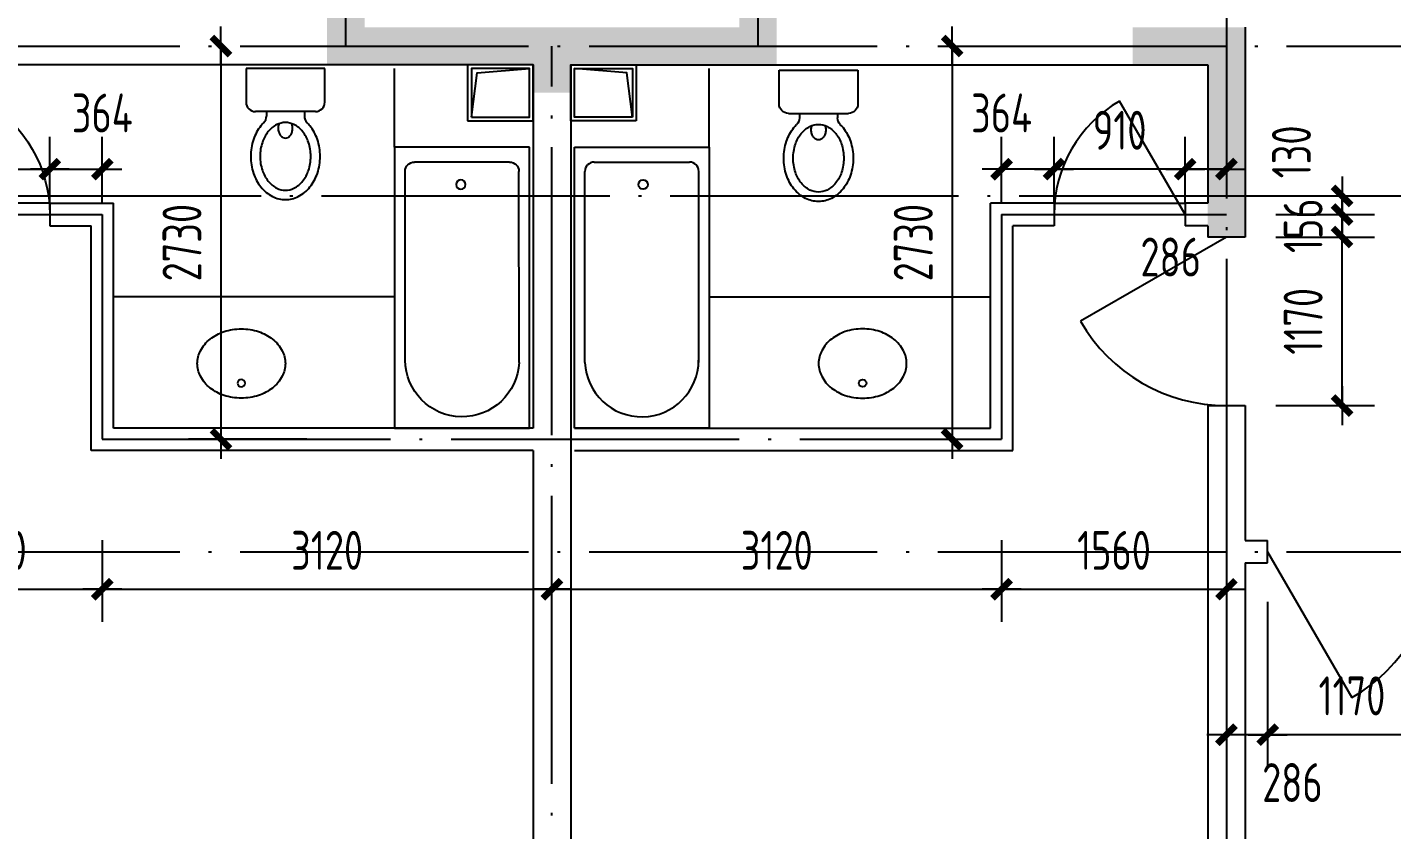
# Model space of a CAD drawing. Extents: x -726032 to 135930, y -151624 to 587044.
# Drawn here: x -427720 to -418253, y 411954 to 417524 of the extents above; entities that cross this region are included whole.
import ezdxf
from ezdxf.enums import TextEntityAlignment as Align

# ---------------------------------------------------------------- set-up
doc = ezdxf.new("R2010")
doc.units = 0
doc.header["$LTSCALE"] = 1000
doc.header["$MEASUREMENT"] = 0
doc.linetypes.add('DOTE', pattern=[2.42, 2, -0.2, 0.02, -0.2])
doc.layers.get('0').update_dxf_attribs({"linetype": 'CONTINUOUS'})
doc.layers.get('DEFPOINTS').update_dxf_attribs({"color": 1, "linetype": 'CONTINUOUS'})
for name, color, linetype in [('COLUMN', 170, 'CONTINUOUS'), ('DOTE', 8, 'DOTE'), ('GROUND', 45, 'CONTINUOUS'), ('LVTRY', 6, 'CONTINUOUS'), ('PUB_DIM', 245, 'CONTINUOUS'), ('WALL', 255, 'CONTINUOUS'), ('WINDOW', 155, 'CONTINUOUS'), ('WINDOW_TEXT', 7, 'CONTINUOUS')]:
    doc.layers.add(name, color=color, linetype=linetype)
doc.styles.add('DIM_FONT', font='isocp.shx', dxfattribs={"width": 0.8})
doc.styles.add('SIMPLEX', font='SIMPLEX.SHX')
doc.dimstyles.new('DIMA', dxfattribs={"dimtxt": 300, "dimasz": 1, "dimexe": 250, "dimexo": 300, "dimgap": 150, "dimtad": 1, "dimdec": 0, "dimzin": 0, "dimdsep": 46, "dimtxsty": 'DIM_FONT', "dimcen": 0.09, "dimse1": 1, "dimclrt": 142, "dimadec": 0, "dimazin": 0, "dimtfac": 1, "dimtdec": 0, "dimtix": 1, "dimtmove": 2, "dimatfit": 3, "dimfxl": 1, "dimtolj": 1, "dimtzin": 0, "dimarcsym": 0})
doc.dimstyles.new('DIMB', dxfattribs={"dimtxt": 300, "dimasz": 1, "dimexe": 250, "dimexo": 300, "dimgap": 150, "dimtad": 1, "dimdec": 0, "dimzin": 0, "dimdsep": 46, "dimtxsty": 'DIM_FONT', "dimcen": 0.09, "dimse2": 1, "dimclrt": 142, "dimadec": 0, "dimazin": 0, "dimtfac": 1, "dimtdec": 0, "dimtix": 1, "dimtmove": 2, "dimatfit": 3, "dimfxl": 1, "dimtolj": 1, "dimtzin": 0, "dimarcsym": 0})
doc.dimstyles.new('DIMN', dxfattribs={"dimtxt": 300, "dimasz": 1, "dimexe": 250, "dimexo": 300, "dimgap": 150, "dimtad": 1, "dimdec": 0, "dimzin": 0, "dimdsep": 46, "dimtxsty": 'DIM_FONT', "dimcen": 0.09, "dimclrt": 142, "dimadec": 0, "dimazin": 0, "dimtfac": 1, "dimtdec": 0, "dimtix": 1, "dimtmove": 2, "dimatfit": 3, "dimfxl": 1, "dimtolj": 1, "dimtzin": 0, "dimarcsym": 0})

# ---------------------------------------------------------------- blocks, each defined once
blk = doc.blocks.new('_DIMX')
blk.add_line((-150, 0), (150, 0))
at = {"const_width": 50}
blk.add_lwpolyline([(-70, -70), (70, 70)], dxfattribs=at)
blk = doc.blocks.new('*D494')
at = {"layer": 'DEFPOINTS', "color": 0, "transparency": 16777216}
for p in [(-419399.9, 414493.8), (-420959.9, 414233.8), (-419399.9, 413623.1)]:
    blk.add_point(p, dxfattribs=at)
at = {"layer": 'PUB_DIM', "color": 0, "lineweight": -2, "transparency": 16777216}
for p, q in [((-419399.9, 414223.8), (-419399.9, 413398.1)), ((-420959.9, 413963.8), (-420959.9, 413398.1)), ((-420959, 413623.1), (-419400.8, 413623.1))]:
    blk.add_line(p, q, dxfattribs=at)
at = {"layer": 'PUB_DIM', "color": 0, "lineweight": -2, "transparency": 16777216, "xscale": 0.9, "yscale": 0.9, "zscale": 0.9, "rotation": 180}
blk.add_blockref('_DIMX', (-420959.9, 413623.1), dxfattribs=at)
at = {"layer": 'PUB_DIM', "color": 0, "lineweight": -2, "transparency": 16777216, "xscale": 0.9, "yscale": 0.9, "zscale": 0.9}
blk.add_blockref('_DIMX', (-419399.9, 413623.1), dxfattribs=at)
at = {"layer": 'PUB_DIM', "color": 142, "transparency": 16777216, "insert": (-420179.9, 413893.1), "char_height": 270, "attachment_point": 5, "style": 'DIM_FONT'}
blk.add_mtext('\\A1;1560', dxfattribs=at)
blk = doc.blocks.new('*D1725')
at = {"layer": 'DEFPOINTS', "color": 0, "transparency": 16777216}
for p in [(-420595.9, 416539.2), (-420595.9, 416028.3), (-419685.9, 416028.3)]:
    blk.add_point(p, dxfattribs=at)
at = {"layer": 'PUB_DIM', "color": 0, "lineweight": -2, "transparency": 16777216}
for p, q in [((-420595.9, 416298.3), (-420595.9, 416764.2)), ((-419686.8, 416539.2), (-420595, 416539.2))]:
    blk.add_line(p, q, dxfattribs=at)
at = {"layer": 'PUB_DIM', "color": 0, "lineweight": -2, "transparency": 16777216, "xscale": 0.9, "yscale": 0.9, "zscale": 0.9, "rotation": 180}
blk.add_blockref('_DIMX', (-420595.9, 416539.2), dxfattribs=at)
at = {"layer": 'PUB_DIM', "color": 0, "lineweight": -2, "transparency": 16777216, "xscale": 0.9, "yscale": 0.9, "zscale": 0.9}
blk.add_blockref('_DIMX', (-419685.9, 416539.2), dxfattribs=at)
at = {"layer": 'PUB_DIM', "color": 142, "transparency": 16777216, "insert": (-420140.9, 416809.2), "char_height": 270, "attachment_point": 5, "style": 'DIM_FONT'}
blk.add_mtext('\\A1;910', dxfattribs=at)
blk = doc.blocks.new('*D1726')
at = {"layer": 'DEFPOINTS', "color": 0, "transparency": 16777216}
for p in [(-420959.9, 416539.2), (-420959.9, 416028.3), (-420595.9, 416028.3)]:
    blk.add_point(p, dxfattribs=at)
at = {"layer": 'PUB_DIM', "color": 0, "lineweight": -2, "transparency": 16777216}
for p, q in [((-420959.9, 416298.3), (-420959.9, 416764.2)), ((-420596.8, 416539.2), (-420959, 416539.2))]:
    blk.add_line(p, q, dxfattribs=at)
at = {"layer": 'PUB_DIM', "color": 0, "lineweight": -2, "transparency": 16777216, "xscale": 0.9, "yscale": 0.9, "zscale": 0.9, "rotation": 180}
blk.add_blockref('_DIMX', (-420959.9, 416539.2), dxfattribs=at)
at = {"layer": 'PUB_DIM', "color": 0, "lineweight": -2, "transparency": 16777216, "xscale": 0.9, "yscale": 0.9, "zscale": 0.9}
blk.add_blockref('_DIMX', (-420595.9, 416539.2), dxfattribs=at)
at = {"layer": 'PUB_DIM', "color": 142, "transparency": 16777216, "insert": (-420959.9, 416929.2), "char_height": 270, "attachment_point": 5, "style": 'DIM_FONT'}
blk.add_mtext('\\A1;364', dxfattribs=at)
blk = doc.blocks.new('_DBLK')
blk.add_line((-0.5, 0), (0, -0.866))
blk.add_arc((-0.5, 0), 1, 300, 0)
at = {"layer": 'WINDOW_TEXT', "style": 'SIMPLEX', "flags": 9}
blk.add_attdef('A', text='', height=1, dxfattribs=at).set_placement((0, 1.5), align=Align.MIDDLE)
blk = doc.blocks.new('_LV4')
blk.add_lwpolyline([(0, -520, 0.078966), (92.3, -505.3, 0.088152), (166.2, -465.8, 0.105269), (218.1, -403.4, 0.121685), (235, -335, 0.121685), (218.1, -266.6, 0.105269), (166.2, -204.2, 0.088152), (92.3, -164.7, 0.078966), (0, -150, 0.078966), (-92.3, -164.7, 0.088152), (-166.2, -204.2, 0.105269), (-218.1, -266.6, 0.121685), (-235, -335, 0.121685), (-218.1, -403.4, 0.105269), (-166.2, -465.8, 0.088152), (-92.3, -505.3, 0.078966)], format="xyb", close=True)
blk.add_circle((0, -230), 20)
blk = doc.blocks.new('*D2179')
at = {"layer": 'DEFPOINTS', "color": 0, "transparency": 16777216}
for p in [(-422169.9, 417394), (-422169.9, 414664), (-421302.9, 414664)]:
    blk.add_point(p, dxfattribs=at)
at = {"layer": 'PUB_DIM', "color": 0, "lineweight": -2, "transparency": 16777216}
for p, q in [((-421302.9, 417393.1), (-421302.9, 414664.9)), ((-421899.9, 414664), (-421077.9, 414664))]:
    blk.add_line(p, q, dxfattribs=at)
at = {"layer": 'PUB_DIM', "color": 0, "lineweight": -2, "transparency": 16777216, "xscale": 0.9, "yscale": 0.9, "zscale": 0.9}
for p, rotation in [((-421302.9, 417394), 90), ((-421302.9, 414664), 270)]:
    blk.add_blockref('_DIMX', p, dxfattribs=dict(at, rotation=rotation))
at = {"layer": 'PUB_DIM', "color": 142, "transparency": 16777216, "insert": (-421572.9, 416029), "char_height": 270, "attachment_point": 5, "rotation": 90, "style": 'DIM_FONT'}
blk.add_mtext('\\A1;2730', dxfattribs=at)
blk = doc.blocks.new('_LV29')
for p, q in [((-360, 0), (360, 0)), ((-360, -1500), (-360, 0)), ((360, 0), (360, -1500)), ((-304.2, -1149.3), (-304.1, -130)), ((-254.1, -80), (254.1, -80)), ((304.2, -1149.3), (304.1, -130)), ((360, -1500), (-360, -1500))]:
    blk.add_line(p, q)
blk.add_circle((6.2, -200), 25)
for centre, radius, start, end in [((-254.1, -130), 50, 90, 179.99558), ((254.1, -130), 50, 0.00442, 90), ((-0.7, -1136.2), 303.8, 182.45444, 359.74723)]:
    blk.add_arc(centre, radius, start, end)
blk = doc.blocks.new('*D941')
at = {"layer": 'DEFPOINTS', "color": 0, "transparency": 16777216}
for p in [(-428759.9, 414493.8), (-427199.9, 414233.8), (-427199.9, 413623.1)]:
    blk.add_point(p, dxfattribs=at)
at = {"layer": 'PUB_DIM', "color": 0, "lineweight": -2, "transparency": 16777216}
for p, q in [((-428759.9, 414223.8), (-428759.9, 413398.1)), ((-427199.9, 413963.8), (-427199.9, 413398.1)), ((-428759, 413623.1), (-427200.8, 413623.1))]:
    blk.add_line(p, q, dxfattribs=at)
at = {"layer": 'PUB_DIM', "color": 0, "lineweight": -2, "transparency": 16777216, "xscale": 0.9, "yscale": 0.9, "zscale": 0.9, "rotation": 180}
blk.add_blockref('_DIMX', (-428759.9, 413623.1), dxfattribs=at)
at = {"layer": 'PUB_DIM', "color": 0, "lineweight": -2, "transparency": 16777216, "xscale": 0.9, "yscale": 0.9, "zscale": 0.9}
blk.add_blockref('_DIMX', (-427199.9, 413623.1), dxfattribs=at)
at = {"layer": 'PUB_DIM', "color": 142, "transparency": 16777216, "insert": (-427979.9, 413893.1), "char_height": 270, "attachment_point": 5, "style": 'DIM_FONT'}
blk.add_mtext('\\A1;1560', dxfattribs=at)
blk = doc.blocks.new('*D2189')
at = {"layer": 'DEFPOINTS', "color": 0, "transparency": 16777216}
for p in [(-427563.8, 416539.2), (-428473.8, 416028.3), (-427563.8, 416028.3)]:
    blk.add_point(p, dxfattribs=at)
at = {"layer": 'PUB_DIM', "color": 0, "lineweight": -2, "transparency": 16777216}
for p, q in [((-427563.8, 416298.3), (-427563.8, 416764.2)), ((-428472.9, 416539.2), (-427564.7, 416539.2))]:
    blk.add_line(p, q, dxfattribs=at)
at = {"layer": 'PUB_DIM', "color": 0, "lineweight": -2, "transparency": 16777216, "xscale": 0.9, "yscale": 0.9, "zscale": 0.9, "rotation": 180}
blk.add_blockref('_DIMX', (-428473.8, 416539.2), dxfattribs=at)
at = {"layer": 'PUB_DIM', "color": 0, "lineweight": -2, "transparency": 16777216, "xscale": 0.9, "yscale": 0.9, "zscale": 0.9}
blk.add_blockref('_DIMX', (-427563.8, 416539.2), dxfattribs=at)
at = {"layer": 'PUB_DIM', "color": 142, "transparency": 16777216, "insert": (-428018.8, 416809.2), "char_height": 270, "attachment_point": 5, "style": 'DIM_FONT'}
blk.add_mtext('\\A1;910', dxfattribs=at)
blk = doc.blocks.new('*D2192')
at = {"layer": 'DEFPOINTS', "color": 0, "transparency": 16777216}
for p in [(-427199.8, 416539.2), (-427563.8, 416028.3), (-427199.8, 416028.3)]:
    blk.add_point(p, dxfattribs=at)
at = {"layer": 'PUB_DIM', "color": 0, "lineweight": -2, "transparency": 16777216}
for p, q in [((-427199.8, 416298.3), (-427199.8, 416764.2)), ((-427562.9, 416539.2), (-427200.7, 416539.2))]:
    blk.add_line(p, q, dxfattribs=at)
at = {"layer": 'PUB_DIM', "color": 0, "lineweight": -2, "transparency": 16777216, "xscale": 0.9, "yscale": 0.9, "zscale": 0.9, "rotation": 180}
blk.add_blockref('_DIMX', (-427563.8, 416539.2), dxfattribs=at)
at = {"layer": 'PUB_DIM', "color": 0, "lineweight": -2, "transparency": 16777216, "xscale": 0.9, "yscale": 0.9, "zscale": 0.9}
blk.add_blockref('_DIMX', (-427199.8, 416539.2), dxfattribs=at)
at = {"layer": 'PUB_DIM', "color": 142, "transparency": 16777216, "insert": (-427199.9, 416929.2), "char_height": 270, "attachment_point": 5, "style": 'DIM_FONT'}
blk.add_mtext('\\A1;364', dxfattribs=at)
blk = doc.blocks.new('_LV5')
for p, q in [((210.1, 0), (-210.1, 0)), ((-210.1, 0), (-210.1, -180)), ((210.1, -180), (210.1, 0)), ((160.1, -230), (-160.1, -230)), ((-101.4, -230), (-101.4, -254.3)), ((101.4, -230), (101.4, -254.1))]:
    blk.add_line(p, q)
blk.add_lwpolyline([(-135.1, -469.4, 0.080312), (-123, -544.2, 0.089014), (-91.8, -601.5, 0.104918), (-45.6, -639.3, 0.119812), (0.1, -650.4, 0.119812), (45.8, -639.3, 0.104918), (92, -601.5, 0.089014), (123.2, -544.2, 0.080312), (135.3, -469.4, 0.080312), (123.2, -394.6, 0.089014), (92, -337.3, 0.104918), (45.8, -299.5, 0.119812), (0.1, -288.4, 0.119812), (-45.6, -299.5, 0.104918), (-91.8, -337.3, 0.089014), (-123, -394.6, 0.080312)], format="xyb", close=True)
for points in [[(-38.7, -318.5, 0.073567), (-35.6, -339.5, 0.084454), (-27.4, -356, 0.10642), (-14.1, -367.8, 0.129709), (0, -371.5, 0.129709), (14.1, -367.8, 0.10642), (27.4, -356, 0.084454), (35.6, -339.5, 0.073567), (38.7, -318.5, 0.073567), (35.6, -297.5, 0.014016), (34.7, -294.6, 0.10642)], [(-34.7, -294.7, 0.013578), (-35.6, -297.5, 0.073567), (-38.7, -318.5, 0.073567)]]:
    blk.add_lwpolyline(points, format="xyb")
for centre, radius, start, end in [((-160.1, -180), 50, 180, 270), ((160.1, -180), 50, 270, 0), ((20.4, -427.3), 193.8, 134.81437, 141.28635), ((-151.4, -254.3), 50, 314.81437, 0), ((151.4, -254.1), 50, 180, 225.25549), ((-20.2, -427.3), 193.8, 38.71365, 45.25549), ((52.2, -452.8), 234.6, 141.28635, 161.63333), ((-52, -452.8), 234.6, 18.36667, 38.71365), ((102.3, -469.4), 287.4, 161.63333, 180), ((-102.1, -469.4), 287.4, 0, 18.36667), ((102.3, -469.4), 287.4, 180, 198.36667), ((-102.1, -469.4), 287.4, 341.63333, 0), ((52.2, -486), 234.6, 198.36667, 218.71365), ((-52, -486), 234.6, 321.28635, 341.63333), ((20.4, -511.6), 193.8, 218.71365, 242.67141), ((-20.2, -511.6), 193.8, 297.32859, 321.28635), ((0.1, -550.8), 149.6, 242.67141, 270), ((0.1, -550.8), 149.6, 270, 297.32859)]:
    blk.add_arc(centre, radius, start, end)
blk = doc.blocks.new('*D2196')
at = {"layer": 'DEFPOINTS', "color": 0, "transparency": 16777216}
for p in [(-425509.9, 417394), (-426376.9, 414664), (-425509.9, 414664)]:
    blk.add_point(p, dxfattribs=at)
at = {"layer": 'PUB_DIM', "color": 0, "lineweight": -2, "transparency": 16777216}
for p, q in [((-426376.9, 417393.1), (-426376.9, 414664.9)), ((-425779.9, 414664), (-426601.9, 414664))]:
    blk.add_line(p, q, dxfattribs=at)
at = {"layer": 'PUB_DIM', "color": 0, "lineweight": -2, "transparency": 16777216, "xscale": 0.9, "yscale": 0.9, "zscale": 0.9}
for p, rotation in [((-426376.9, 417394), 90), ((-426376.9, 414664), 270)]:
    blk.add_blockref('_DIMX', p, dxfattribs=dict(at, rotation=rotation))
at = {"layer": 'PUB_DIM', "color": 142, "transparency": 16777216, "insert": (-426646.9, 416029), "char_height": 270, "attachment_point": 5, "rotation": 90, "style": 'DIM_FONT'}
blk.add_mtext('\\A1;2730', dxfattribs=at)
blk = doc.blocks.new('*D3684')
at = {"layer": 'DEFPOINTS', "color": 0, "transparency": 16777216}
for p in [(-427199.9, 414233.8), (-424079.9, 414233.8), (-424079.9, 413623.1)]:
    blk.add_point(p, dxfattribs=at)
at = {"layer": 'PUB_DIM', "color": 0, "lineweight": -2, "transparency": 16777216}
for p, q in [((-427199.9, 413963.8), (-427199.9, 413398.1)), ((-427199, 413623.1), (-424080.8, 413623.1))]:
    blk.add_line(p, q, dxfattribs=at)
at = {"layer": 'PUB_DIM', "color": 0, "lineweight": -2, "transparency": 16777216, "xscale": 0.9, "yscale": 0.9, "zscale": 0.9, "rotation": 180}
blk.add_blockref('_DIMX', (-427199.9, 413623.1), dxfattribs=at)
at = {"layer": 'PUB_DIM', "color": 0, "lineweight": -2, "transparency": 16777216, "xscale": 0.9, "yscale": 0.9, "zscale": 0.9}
blk.add_blockref('_DIMX', (-424079.9, 413623.1), dxfattribs=at)
at = {"layer": 'PUB_DIM', "color": 142, "transparency": 16777216, "insert": (-425639.9, 413893.1), "char_height": 270, "attachment_point": 5, "style": 'DIM_FONT'}
blk.add_mtext('\\A1;3120', dxfattribs=at)
blk = doc.blocks.new('*D2204')
at = {"layer": 'DEFPOINTS', "color": 0, "transparency": 16777216}
for p in [(-424079.9, 414233.8), (-420959.9, 414233.8), (-420959.9, 413623.1)]:
    blk.add_point(p, dxfattribs=at)
at = {"layer": 'PUB_DIM', "color": 0, "lineweight": -2, "transparency": 16777216}
for p, q in [((-420959.9, 413963.8), (-420959.9, 413398.1)), ((-424079, 413623.1), (-420960.8, 413623.1))]:
    blk.add_line(p, q, dxfattribs=at)
at = {"layer": 'PUB_DIM', "color": 0, "lineweight": -2, "transparency": 16777216, "xscale": 0.9, "yscale": 0.9, "zscale": 0.9, "rotation": 180}
blk.add_blockref('_DIMX', (-424079.9, 413623.1), dxfattribs=at)
at = {"layer": 'PUB_DIM', "color": 0, "lineweight": -2, "transparency": 16777216, "xscale": 0.9, "yscale": 0.9, "zscale": 0.9}
blk.add_blockref('_DIMX', (-420959.9, 413623.1), dxfattribs=at)
at = {"layer": 'PUB_DIM', "color": 142, "transparency": 16777216, "insert": (-422519.9, 413893.1), "char_height": 270, "attachment_point": 5, "style": 'DIM_FONT'}
blk.add_mtext('\\A1;3120', dxfattribs=at)
blk = doc.blocks.new('*D2643')
at = {"layer": 'DEFPOINTS', "color": 0, "transparency": 16777216}
for p in [(-419399.9, 413806), (-419113.9, 413806), (-419399.9, 412613.1)]:
    blk.add_point(p, dxfattribs=at)
at = {"layer": 'PUB_DIM', "color": 0, "lineweight": -2, "transparency": 16777216}
for p, q in [((-419399.9, 413536), (-419399.9, 412388.1)), ((-419114.8, 412613.1), (-419399, 412613.1))]:
    blk.add_line(p, q, dxfattribs=at)
at = {"layer": 'PUB_DIM', "color": 0, "lineweight": -2, "transparency": 16777216, "xscale": 0.9, "yscale": 0.9, "zscale": 0.9, "rotation": 180}
blk.add_blockref('_DIMX', (-419399.9, 412613.1), dxfattribs=at)
at = {"layer": 'PUB_DIM', "color": 0, "lineweight": -2, "transparency": 16777216, "xscale": 0.9, "yscale": 0.9, "zscale": 0.9}
blk.add_blockref('_DIMX', (-419113.9, 412613.1), dxfattribs=at)
at = {"layer": 'PUB_DIM', "color": 142, "transparency": 16777216, "insert": (-418942.3, 412281.2), "char_height": 270, "attachment_point": 5, "style": 'DIM_FONT'}
blk.add_mtext('\\A1;286', dxfattribs=at)
blk = doc.blocks.new('*D2644')
at = {"layer": 'DEFPOINTS', "color": 0, "transparency": 16777216}
for p in [(-419685.9, 416539.2), (-419685.9, 416028.3), (-419399.9, 416028.3)]:
    blk.add_point(p, dxfattribs=at)
at = {"layer": 'PUB_DIM', "color": 0, "lineweight": -2, "transparency": 16777216}
for p, q in [((-419685.9, 416298.3), (-419685.9, 416764.2)), ((-419400.8, 416539.2), (-419685, 416539.2))]:
    blk.add_line(p, q, dxfattribs=at)
at = {"layer": 'PUB_DIM', "color": 0, "lineweight": -2, "transparency": 16777216, "xscale": 0.9, "yscale": 0.9, "zscale": 0.9, "rotation": 180}
blk.add_blockref('_DIMX', (-419685.9, 416539.2), dxfattribs=at)
at = {"layer": 'PUB_DIM', "color": 0, "lineweight": -2, "transparency": 16777216, "xscale": 0.9, "yscale": 0.9, "zscale": 0.9}
blk.add_blockref('_DIMX', (-419399.9, 416539.2), dxfattribs=at)
at = {"layer": 'PUB_DIM', "color": 142, "transparency": 16777216, "insert": (-419786.7, 415929.1), "char_height": 270, "attachment_point": 5, "style": 'DIM_FONT'}
blk.add_mtext('\\A1;286', dxfattribs=at)
blk = doc.blocks.new('*D1401')
at = {"layer": 'DEFPOINTS', "color": 0, "transparency": 16777216}
for p in [(-419327.8, 416068), (-418597.6, 416068), (-419327.8, 414898)]:
    blk.add_point(p, dxfattribs=at)
at = {"layer": 'PUB_DIM', "color": 0, "lineweight": -2, "transparency": 16777216}
for p, q in [((-419057.8, 416068), (-418372.6, 416068)), ((-418597.6, 414898.9), (-418597.6, 416067.1)), ((-419057.8, 414898), (-418372.6, 414898))]:
    blk.add_line(p, q, dxfattribs=at)
at = {"layer": 'PUB_DIM', "color": 0, "lineweight": -2, "transparency": 16777216, "xscale": 0.9, "yscale": 0.9, "zscale": 0.9}
for p, rotation in [((-418597.6, 416068), 90), ((-418597.6, 414898), 270)]:
    blk.add_blockref('_DIMX', p, dxfattribs=dict(at, rotation=rotation))
at = {"layer": 'PUB_DIM', "color": 142, "transparency": 16777216, "insert": (-418867.6, 415483), "char_height": 270, "attachment_point": 5, "rotation": 90, "style": 'DIM_FONT'}
blk.add_mtext('\\A1;1170', dxfattribs=at)
blk = doc.blocks.new('*D2646')
at = {"layer": 'DEFPOINTS', "color": 0, "transparency": 16777216}
for p in [(-419113.9, 413806), (-417943.9, 413806), (-419113.9, 412613.1)]:
    blk.add_point(p, dxfattribs=at)
at = {"layer": 'PUB_DIM', "color": 0, "lineweight": -2, "transparency": 16777216}
for p, q in [((-419113.9, 413536), (-419113.9, 412388.1)), ((-417944.8, 412613.1), (-419113, 412613.1))]:
    blk.add_line(p, q, dxfattribs=at)
at = {"layer": 'PUB_DIM', "color": 0, "lineweight": -2, "transparency": 16777216, "xscale": 0.9, "yscale": 0.9, "zscale": 0.9, "rotation": 180}
blk.add_blockref('_DIMX', (-419113.9, 412613.1), dxfattribs=at)
at = {"layer": 'PUB_DIM', "color": 0, "lineweight": -2, "transparency": 16777216, "xscale": 0.9, "yscale": 0.9, "zscale": 0.9}
blk.add_blockref('_DIMX', (-417943.9, 412613.1), dxfattribs=at)
at = {"layer": 'PUB_DIM', "color": 142, "transparency": 16777216, "insert": (-418528.9, 412883.1), "char_height": 270, "attachment_point": 5, "style": 'DIM_FONT'}
blk.add_mtext('\\A1;1170', dxfattribs=at)
blk = doc.blocks.new('*D1402')
at = {"layer": 'DEFPOINTS', "color": 0, "transparency": 16777216}
for p in [(-419327.8, 416354), (-418597.6, 416354), (-419327.8, 416224)]:
    blk.add_point(p, dxfattribs=at)
at = {"layer": 'PUB_DIM', "color": 0, "lineweight": -2, "transparency": 16777216}
for p, q in [((-419057.8, 416354), (-418372.6, 416354)), ((-418597.6, 416354.9), (-418597.6, 416355.8)), ((-418597.6, 416224), (-418597.6, 416354)), ((-419057.8, 416224), (-418372.6, 416224)), ((-418597.6, 416223.1), (-418597.6, 416222.2))]:
    blk.add_line(p, q, dxfattribs=at)
at = {"layer": 'PUB_DIM', "color": 0, "lineweight": -2, "transparency": 16777216, "xscale": 0.9, "yscale": 0.9, "zscale": 0.9}
for p, rotation in [((-418597.6, 416354), 270), ((-418597.6, 416224), 90)]:
    blk.add_blockref('_DIMX', p, dxfattribs=dict(at, rotation=rotation))
at = {"layer": 'PUB_DIM', "color": 142, "transparency": 16777216, "insert": (-418948.6, 416659.3), "char_height": 270, "attachment_point": 5, "rotation": 90, "style": 'DIM_FONT'}
blk.add_mtext('\\A1;130', dxfattribs=at)
blk = doc.blocks.new('*D2647')
at = {"layer": 'DEFPOINTS', "color": 0, "transparency": 16777216}
for p in [(-419327.8, 416224), (-418597.6, 416224), (-419327.8, 416068)]:
    blk.add_point(p, dxfattribs=at)
at = {"layer": 'PUB_DIM', "color": 0, "lineweight": -2, "transparency": 16777216}
for p, q in [((-419057.8, 416224), (-418372.6, 416224)), ((-418597.6, 416224.9), (-418597.6, 416225.8)), ((-418597.6, 416068), (-418597.6, 416224)), ((-418597.6, 416067.1), (-418597.6, 416066.2))]:
    blk.add_line(p, q, dxfattribs=at)
at = {"layer": 'PUB_DIM', "color": 0, "lineweight": -2, "transparency": 16777216, "xscale": 0.9, "yscale": 0.9, "zscale": 0.9}
for p, rotation in [((-418597.6, 416224), 270), ((-418597.6, 416068), 90)]:
    blk.add_blockref('_DIMX', p, dxfattribs=dict(at, rotation=rotation))
at = {"layer": 'PUB_DIM', "color": 142, "transparency": 16777216, "insert": (-418867.6, 416146), "char_height": 270, "attachment_point": 5, "rotation": 90, "style": 'DIM_FONT'}
blk.add_mtext('\\A1;156', dxfattribs=at)

msp = doc.modelspace()

# ---------------------------------------------------------------- linework, layer by layer
at = {"layer": 'COLUMN'}
for points in [[(-425639.9, 417264), (-425639.9, 420514), (-425379.9, 417524), (-425379.9, 420254)], [(-422519.9, 417264), (-422519.9, 420514), (-422779.9, 417524), (-422779.9, 420254)], [(-425639.9, 417264), (-425379.9, 417524), (-422519.9, 417264), (-422779.9, 417524)], [(-420049.9, 417524.4), (-420049.9, 417264), (-419269.9, 417524), (-419529.9, 417264)], [(-419529.9, 417264), (-419529.9, 416068), (-419269.9, 417524), (-419269.9, 416068)], [(-424209.9, 417264), (-424209.9, 417069), (-423949.9, 417264), (-423949.9, 417069)]]:
    msp.add_solid(points, dxfattribs=at)
at = {"layer": 'DOTE'}
for p, q in [((-419399.9, 432855.9), (-419399.9, 405011.9)), ((-425509.9, 417394), (-425509.9, 420384)), ((-422649.9, 417394), (-422649.9, 420384)), ((-481902.2, 417394), (-412270.4, 417394)), ((-424079.9, 405011.9), (-424079.9, 417394)), ((-481338.6, 416354), (-412270.4, 416354)), ((-428759.9, 416224), (-427199.9, 416224)), ((-427199.9, 416224), (-427199.9, 414664)), ((-420959.9, 416224), (-419399.9, 416224)), ((-420959.9, 416224), (-420959.9, 414664)), ((-427199.9, 414664), (-420959.9, 414664)), ((-481902.2, 413884), (-412270.4, 413884))]:
    msp.add_line(p, q, dxfattribs=at)
at = {"layer": 'GROUND'}
for p, q in [((-427563.9, 416302), (-428473.9, 416302)), ((-420595.9, 416302), (-419685.9, 416302))]:
    msp.add_line(p, q, dxfattribs=at)
at = {"layer": 'LVTRY'}
for p, q in [((-425171.9, 416692), (-425171.9, 417238)), ((-422987.9, 416692), (-422987.9, 417238)), ((-425167.5, 415652), (-427121.9, 415652)), ((-422987.9, 415652), (-421037.9, 415652))]:
    msp.add_line(p, q, dxfattribs=at)
for points in [[(-424664.9, 416874), (-424209.9, 416874), (-424209.9, 417264), (-424664.9, 417264)], [(-424638.9, 416900), (-424235.9, 416900), (-424235.9, 417238), (-424638.9, 417238)], [(-423494.9, 416874), (-423949.9, 416874), (-423949.9, 417264), (-423494.9, 417264)], [(-423520.9, 416900), (-423923.9, 416900), (-423923.9, 417238), (-423520.9, 417238)]]:
    msp.add_lwpolyline(points, close=True, dxfattribs=at)
for points in [[(-424638.9, 416900), (-424598.8, 417207.7), (-424235.9, 417238)], [(-423520.9, 416900), (-423560.9, 417207.7), (-423923.9, 417238)]]:
    msp.add_lwpolyline(points, dxfattribs=at)
at = {"layer": 'WALL'}
for p, q in [((-419269.9, 417524), (-419269.9, 416068)), ((-424209.9, 417264), (-428629.9, 417264)), ((-424209.9, 417264), (-424209.9, 414742)), ((-423949.9, 417264), (-419529.9, 417264)), ((-423949.9, 417264), (-423949.9, 408710)), ((-419529.9, 417264), (-419529.9, 416302)), ((-427563.9, 416302), (-427563.9, 416146)), ((-427563.9, 416302), (-427121.9, 416302)), ((-427121.9, 414742), (-427121.9, 416302)), ((-421037.9, 414742), (-421037.9, 416302)), ((-420595.9, 416302), (-421037.9, 416302)), ((-420595.9, 416302), (-420595.9, 416146)), ((-419529.9, 416302), (-419685.9, 416302)), ((-419685.9, 416302), (-419685.9, 416146)), ((-427563.9, 416146), (-427277.9, 416146)), ((-427277.9, 414586), (-427277.9, 416146)), ((-420881.9, 414586), (-420881.9, 416146)), ((-420595.9, 416146), (-420881.9, 416146)), ((-419529.9, 416146), (-419685.9, 416146)), ((-419529.9, 416146), (-419529.9, 416068)), ((-419269.9, 416068), (-419529.9, 416068)), ((-419529.9, 414898), (-419529.9, 408710)), ((-419529.9, 414898), (-419269.9, 414898)), ((-419269.9, 414898), (-419269.9, 413962)), ((-424209.9, 414742), (-427121.9, 414742)), ((-423923.9, 414742), (-421037.9, 414742)), ((-424209.9, 414586), (-427277.9, 414586)), ((-424209.9, 414586), (-424209.9, 408710)), ((-423923.9, 414586), (-420881.9, 414586)), ((-419269.9, 413962), (-419113.9, 413962)), ((-419113.9, 413806), (-419113.9, 413962)), ((-419269.9, 413806), (-419269.9, 408710)), ((-419269.9, 413806), (-419113.9, 413806))]:
    msp.add_line(p, q, dxfattribs=at)

# ---------------------------------------------------------------- block references
at = {"layer": 'LVTRY'}
for name, p, xscale, yscale, zscale in [('_LV5', (-425929.4, 417238), 1.299999999999272, 1.299999999999272, 1.299999999999272), ('_LV5', (-422230.4, 417225.2), -1.299999999999272, 1.30000000000291, 1.3), ('_LV29', (-424703.9, 416692), -1.299999999999272, 1.30000000000291, 1.3), ('_LV29', (-423455.9, 416692), 1.299999999999272, 1.299999999999272, 1.299999999999272)]:
    msp.add_blockref(name, p, dxfattribs=dict(at, xscale=xscale, yscale=yscale, zscale=zscale))
at = {"layer": 'LVTRY', "rotation": 180}
for p, xscale, yscale, zscale in [((-426235.3, 414754.6), -1.299999999999272, 1.30000000000291, 1.3), ((-421924.4, 414754.6), 1.299999999999272, 1.299999999999272, 1.299999999999272)]:
    msp.add_blockref('_LV4', p, dxfattribs=dict(at, xscale=xscale, yscale=yscale, zscale=zscale))
at = {"layer": 'WINDOW', "yscale": -910, "zscale": 910}
for p, xscale in [((-428018.9, 416224), 910), ((-420140.9, 416224), -910)]:
    msp.add_blockref('_DBLK', p, dxfattribs=dict(at, xscale=xscale))
at = {"layer": 'WINDOW', "xscale": -1170, "yscale": -1170, "zscale": 1170}
for p, rotation in [((-419399.9, 415483), 90), ((-418528.9, 413884), 180)]:
    msp.add_blockref('_DBLK', p, dxfattribs=dict(at, rotation=rotation))

# ---------------------------------------------------------------- dimensions: what is measured, and where the dimension line sits
at = {"layer": 'PUB_DIM'}
for base, p1, p2, angle, picture, middle in [((-426376.9, 414664), (-425509.9, 417394), (-425509.9, 414664), 90, '*D2196', (-426646.9, 416029)), ((-421302.9, 414664), (-422169.9, 417394), (-422169.9, 414664), 270, '*D2179', (-421572.9, 416029))]:
    dim = msp.add_linear_dim(base=base, p1=p1, p2=p2, angle=angle, dimstyle='DIMA', override={"dimscale": 0.9, "dimblk1": '_DIMX', "dimblk2": '_DIMX', "dimsah": 1}, dxfattribs=at)
    dim.commit()
    dim.dimension.update_dxf_attribs({"geometry": picture, "text_midpoint": middle})
for base, p1, p2, angle, dimstyle, picture, middle in [((-427199.8, 416539.2), (-427563.8, 416028.3), (-427199.8, 416028.3), 0, 'DIMA', '*D2192', (-427199.9, 416929.2)), ((-420959.9, 416539.2), (-420595.9, 416028.3), (-420959.9, 416028.3), 180, 'DIMA', '*D1726', (-420959.9, 416929.2)), ((-418597.6, 416354), (-419327.8, 416224), (-419327.8, 416354), 90, 'DIMN', '*D1402', (-418948.6, 416659.3)), ((-419685.9, 416539.2), (-419399.9, 416028.3), (-419685.9, 416028.3), 180, 'DIMA', '*D2644', (-419786.7, 415929.1)), ((-419399.9, 412613.1), (-419113.9, 413806), (-419399.9, 413806), 180, 'DIMA', '*D2643', (-418942.3, 412281.2))]:
    dim = msp.add_linear_dim(base=base, p1=p1, p2=p2, angle=angle, dimstyle=dimstyle, override={"dimscale": 0.9, "dimblk1": '_DIMX', "dimblk2": '_DIMX', "dimsah": 1}, dxfattribs=at)
    dim.commit()
    dim.dimension.update_dxf_attribs({"geometry": picture, "text_midpoint": middle, "dimtype": 161})
for p1, p2, distance, dimstyle, picture, middle in [((-428473.8, 416028.3), (-427563.8, 416028.3), 510.9, 'DIMA', '*D2189', (-428018.8, 416809.2)), ((-419685.9, 416028.3), (-420595.9, 416028.3), -510.9, 'DIMA', '*D1725', (-420140.9, 416809.2)), ((-419327.8, 416068), (-419327.8, 416224), -730.2, 'DIMA', '*D2647', (-418867.6, 416146)), ((-419327.8, 414898), (-419327.8, 416068), -730.2, 'DIMN', '*D1401', (-418867.6, 415483)), ((-417943.9, 413806), (-419113.9, 413806), 1192.9, 'DIMA', '*D2646', (-418528.9, 412883.1))]:
    dim = msp.add_aligned_dim(p1=p1, p2=p2, distance=distance, dimstyle=dimstyle, override={"dimscale": 0.9, "dimblk1": '_DIMX', "dimblk2": '_DIMX', "dimsah": 1}, dxfattribs=at)
    dim.commit()
    dim.dimension.update_dxf_attribs({"geometry": picture, "text_midpoint": middle})
for base, p1, p2, dimstyle, picture, middle in [((-427199.9, 413623.1), (-428759.9, 414493.8), (-427199.9, 414233.8), 'DIMN', '*D941', (-427979.9, 413893.1)), ((-419399.9, 413623.1), (-420959.9, 414233.8), (-419399.9, 414493.8), 'DIMN', '*D494', (-420179.9, 413893.1)), ((-424079.9, 413623.1), (-427199.9, 414233.8), (-424079.9, 414233.8), 'DIMB', '*D3684', (-425639.9, 413893.1)), ((-420959.9, 413623.1), (-424079.9, 414233.8), (-420959.9, 414233.8), 'DIMA', '*D2204', (-422519.9, 413893.1))]:
    dim = msp.add_linear_dim(base=base, p1=p1, p2=p2, dimstyle=dimstyle, override={"dimscale": 0.9, "dimblk1": '_DIMX', "dimblk2": '_DIMX', "dimsah": 1}, dxfattribs=at)
    dim.commit()
    dim.dimension.update_dxf_attribs({"geometry": picture, "text_midpoint": middle})

doc.saveas('drawing.dxf')
